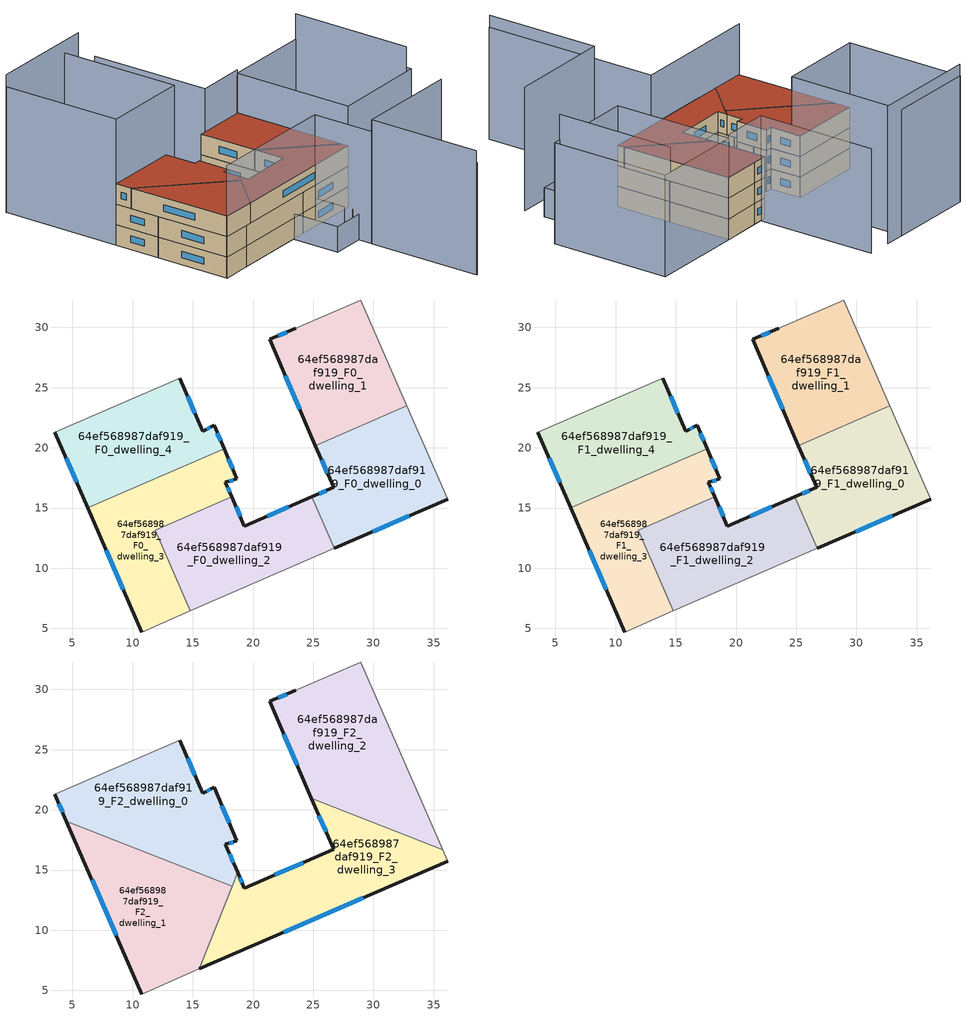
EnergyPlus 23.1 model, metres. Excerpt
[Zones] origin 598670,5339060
64ef568987daf919_F0_dwelling_0
 floor ground (EU_floor_Construction): 32.78,23.49 36.16,15.74 26.75,11.65 24.89,15.93 26.69,16.72 25.18,20.19 z0
 wall outside (EU_wall_Construction): 25.18,20.19 26.69,16.72 24.89,15.93 / 26.75,11.65 36.16,15.74 z0:3
 wall adiabatic (EU_wall_Construction): 36.16,15.74 32.78,23.49 z0:3
 wall to 64ef568987daf919_F0_dwelling_2 (EU_wall_Construction): 24.89,15.93 26.75,11.65 z0:3
 wall to 64ef568987daf919_F0_dwelling_1 (EU_wall_Construction): 32.78,23.49 25.18,20.19 z0:3
 window (EU_Window_Construction): 26.08,16.45 25.5,16.2 / 25.69,19.01 26.18,17.9 / 29.95,13.04 32.96,14.35 z1.02:1.98
64ef568987daf919_F0_dwelling_1
 floor ground (EU_floor_Construction): 28.95,32.28 32.78,23.49 25.18,20.19 21.37,29 23.55,29.93 z0
 wall outside (EU_wall_Construction): 23.55,29.93 21.37,29 25.18,20.19 z0:3
 wall adiabatic (EU_wall_Construction): 32.78,23.49 28.95,32.28 23.55,29.93 z0:3
 window (EU_Window_Construction): 22.67,26.01 23.89,23.19 / 22.81,29.62 22.11,29.32 z1.02:1.98
64ef568987daf919_F0_dwelling_2
 floor ground (EU_floor_Construction): 24.89,15.93 26.75,11.65 14.77,6.45 11.86,13.15 18.23,15.92 19.28,13.49 z0
 wall outside (EU_wall_Construction): 24.89,15.93 19.28,13.49 18.23,15.92 z0:3
 wall adiabatic (EU_wall_Construction): 14.77,6.45 26.75,11.65 z0:3
 wall to 64ef568987daf919_F0_dwelling_3 (EU_wall_Construction): 18.23,15.92 11.86,13.15 14.77,6.45 z0:3
 window (EU_Window_Construction): 18.93,14.32 18.59,15.09 / 22.98,15.1 21.19,14.32 z1.02:1.98
64ef568987daf919_F0_dwelling_3
 floor ground (EU_floor_Construction): 17.59,19.93 18.67,17.41 17.71,17.12 18.23,15.92 11.86,13.15 14.77,6.45 10.76,4.7 6.27,15.01 z0
 wall outside (EU_wall_Construction): 18.23,15.92 17.71,17.12 18.67,17.41 17.59,19.93 / 6.27,15.01 10.76,4.7 z0:3
 wall adiabatic (EU_wall_Construction): 10.76,4.7 14.77,6.45 z0:3
 wall to 64ef568987daf919_F0_dwelling_4 (EU_wall_Construction): 17.59,19.93 6.27,15.01 z0:3
 window (EU_Window_Construction): 18.05,16.33 17.89,16.71 / 7.79,11.51 9.23,8.21 / 18.3,18.27 17.96,19.07 / 18.03,17.22 18.34,17.31 z1.02:1.98
64ef568987daf919_F0_dwelling_4
 floor ground (EU_floor_Construction): 13.91,25.77 15.82,21.39 16.76,21.88 17.59,19.93 6.27,15.01 3.54,21.27 z0
 wall outside (EU_wall_Construction): 17.59,19.93 16.76,21.88 15.82,21.39 13.91,25.77 / 3.54,21.27 6.27,15.01 z0:3
 wall adiabatic (EU_wall_Construction): 13.91,25.77 3.54,21.27 z0:3
 window (EU_Window_Construction): 16.44,21.71 16.14,21.56 / 17.31,20.59 17.04,21.21 / 4.47,19.14 5.34,17.14 / 15.17,22.88 14.56,24.28 z1.02:1.98
64ef568987daf919_F1_dwelling_0
 floor to 64ef568987daf919_F0_dwelling_0 (EU_floor_Construction): 32.78,23.49 36.16,15.74 26.75,11.65 24.89,15.93 26.69,16.72 25.18,20.19 z3
 wall outside (EU_wall_Construction): 25.18,20.19 26.69,16.72 24.89,15.93 / 26.75,11.65 36.16,15.74 z3:6
 wall adiabatic (EU_wall_Construction): 36.16,15.74 32.78,23.49 z3:6
 wall to 64ef568987daf919_F1_dwelling_2 (EU_wall_Construction): 24.89,15.93 26.75,11.65 z3:6
 wall to 64ef568987daf919_F1_dwelling_1 (EU_wall_Construction): 32.78,23.49 25.18,20.19 z3:6
 window (EU_Window_Construction): 26.08,16.45 25.5,16.2 / 25.69,19.01 26.18,17.9 / 29.95,13.04 32.96,14.35 z4.02:4.98
64ef568987daf919_F1_dwelling_1
 floor to 64ef568987daf919_F0_dwelling_1 (EU_floor_Construction): 28.95,32.28 32.78,23.49 25.18,20.19 21.37,29 23.55,29.93 z3
 wall outside (EU_wall_Construction): 23.55,29.93 21.37,29 25.18,20.19 z3:6
 wall adiabatic (EU_wall_Construction): 32.78,23.49 28.95,32.28 23.55,29.93 z3:6
 window (EU_Window_Construction): 22.67,26.01 23.89,23.19 / 22.81,29.62 22.11,29.32 z4.02:4.98
64ef568987daf919_F1_dwelling_2
 floor to 64ef568987daf919_F0_dwelling_2 (EU_floor_Construction): 24.89,15.93 26.75,11.65 14.77,6.45 11.86,13.15 18.23,15.92 19.28,13.49 z3
 wall outside (EU_wall_Construction): 24.89,15.93 19.28,13.49 18.23,15.92 z3:6
 wall adiabatic (EU_wall_Construction): 14.77,6.45 26.75,11.65 z3:6
 wall to 64ef568987daf919_F1_dwelling_3 (EU_wall_Construction): 18.23,15.92 11.86,13.15 14.77,6.45 z3:6
 window (EU_Window_Construction): 18.93,14.32 18.59,15.09 / 22.98,15.1 21.19,14.32 z4.02:4.98
64ef568987daf919_F1_dwelling_3
 floor to 64ef568987daf919_F0_dwelling_3 (EU_floor_Construction): 17.59,19.93 18.67,17.41 17.71,17.12 18.23,15.92 11.86,13.15 14.77,6.45 10.76,4.7 6.27,15.01 z3
 wall outside (EU_wall_Construction): 18.23,15.92 17.71,17.12 18.67,17.41 17.59,19.93 / 6.27,15.01 10.76,4.7 z3:6
 wall adiabatic (EU_wall_Construction): 10.76,4.7 14.77,6.45 z3:6
 wall to 64ef568987daf919_F1_dwelling_4 (EU_wall_Construction): 17.59,19.93 6.27,15.01 z3:6
 window (EU_Window_Construction): 18.05,16.33 17.89,16.71 / 7.79,11.51 9.23,8.21 / 18.3,18.27 17.96,19.07 / 18.03,17.22 18.34,17.31 z4.02:4.98
64ef568987daf919_F1_dwelling_4
 floor to 64ef568987daf919_F0_dwelling_4 (EU_floor_Construction): 13.91,25.77 15.82,21.39 16.76,21.88 17.59,19.93 6.27,15.01 3.54,21.27 z3
 wall outside (EU_wall_Construction): 17.59,19.93 16.76,21.88 15.82,21.39 13.91,25.77 / 3.54,21.27 6.27,15.01 z3:6
 wall adiabatic (EU_wall_Construction): 13.91,25.77 3.54,21.27 z3:6
 window (EU_Window_Construction): 16.44,21.71 16.14,21.56 / 17.31,20.59 17.04,21.21 / 4.47,19.14 5.34,17.14 / 15.17,22.88 14.56,24.28 z4.02:4.98
64ef568987daf919_F2_dwelling_0
 floor to 64ef568987daf919_F1_dwelling_2 (EU_floor_Construction): 18.23,15.92 18.71,14.8 18.25,13.64 15.49,14.73 z6
 floor to 64ef568987daf919_F1_dwelling_3 (EU_floor_Construction): 17.59,19.93 18.67,17.41 17.71,17.12 18.23,15.92 15.49,14.73 10.32,16.77 z6
 floor to 64ef568987daf919_F1_dwelling_4 (EU_floor_Construction): 13.91,25.77 15.82,21.39 16.76,21.88 17.59,19.93 10.32,16.77 4.5,19.06 3.54,21.27 z6
 wall outside (EU_wall_Construction): 18.71,14.8 17.71,17.12 18.67,17.41 16.76,21.88 15.82,21.39 13.91,25.77 / 3.54,21.27 4.5,19.06 z6:9
 wall adiabatic (EU_wall_Construction): 13.91,25.77 3.54,21.27 z6:9
 wall to 64ef568987daf919_F2_dwelling_1 (EU_wall_Construction): 4.5,19.06 18.25,13.64 z6:9
 wall to 64ef568987daf919_F2_dwelling_3 (EU_wall_Construction): 18.26,13.64 18.71,14.8 z6:9
 window (EU_Window_Construction): 16.44,21.71 16.14,21.56 / 18.02,18.93 17.41,20.36 / 18.03,17.22 18.34,17.31 / 18.37,15.59 18.05,16.33 / 3.87,20.52 4.17,19.82 / 15.17,22.88 14.56,24.28 z7.02:7.98
 roof outside (EU_roof_Construction): 18.25,13.64 18.71,14.8 17.71,17.12 18.67,17.41 16.76,21.88 15.82,21.39 13.91,25.77 3.54,21.27 4.5,19.06 z9
64ef568987daf919_F2_dwelling_1
 floor to 64ef568987daf919_F1_dwelling_2 (EU_floor_Construction): 18.25,13.64 15.55,6.79 14.77,6.45 11.86,13.15 15.49,14.73 z6
 floor to 64ef568987daf919_F1_dwelling_3 (EU_floor_Construction): 15.49,14.73 11.86,13.15 14.77,6.45 10.76,4.7 6.27,15.01 10.32,16.77 z6
 floor to 64ef568987daf919_F1_dwelling_4 (EU_floor_Construction): 10.32,16.77 6.27,15.01 4.5,19.06 z6
 wall outside (EU_wall_Construction): 4.5,19.06 10.76,4.7 z6:9
 wall adiabatic (EU_wall_Construction): 10.76,4.7 15.55,6.79 z6:9
 wall to 64ef568987daf919_F2_dwelling_3 (EU_wall_Construction): 15.55,6.79 18.25,13.64 z6:9
 window (EU_Window_Construction): 6.63,14.18 8.63,9.59 z7.02:7.98
 roof outside (EU_roof_Construction): 15.55,6.79 18.25,13.64 4.5,19.06 10.76,4.7 z9
64ef568987daf919_F2_dwelling_2
 floor to 64ef568987daf919_F1_dwelling_0 (EU_floor_Construction): 32.78,23.49 35.75,16.67 25.96,20.53 z6
 floor to 64ef568987daf919_F1_dwelling_1 (EU_floor_Construction): 28.95,32.28 32.78,23.49 25.96,20.53 24.85,20.97 21.37,29 23.55,29.93 z6
 wall outside (EU_wall_Construction): 23.55,29.93 21.37,29 24.85,20.97 z6:9
 wall adiabatic (EU_wall_Construction): 35.75,16.67 28.95,32.28 23.55,29.93 z6:9
 wall to 64ef568987daf919_F2_dwelling_3 (EU_wall_Construction): 24.85,20.97 35.75,16.67 z6:9
 window (EU_Window_Construction): 22.55,26.27 23.66,23.71 / 22.81,29.62 22.11,29.32 z7.02:7.98
 roof outside (EU_roof_Construction): 35.75,16.67 28.95,32.28 23.55,29.93 21.37,29 24.85,20.97 z9
64ef568987daf919_F2_dwelling_3
 floor to 64ef568987daf919_F1_dwelling_0 (EU_floor_Construction): 35.75,16.67 36.16,15.74 26.75,11.65 24.89,15.93 26.69,16.72 25.18,20.19 25.96,20.53 z6
 floor to 64ef568987daf919_F1_dwelling_1 (EU_floor_Construction): 25.96,20.53 25.18,20.19 24.85,20.97 z6
 floor to 64ef568987daf919_F1_dwelling_2 (EU_floor_Construction): 24.89,15.93 26.75,11.65 15.55,6.79 18.71,14.8 19.28,13.49 z6
 wall outside (EU_wall_Construction): 24.85,20.97 26.69,16.72 19.28,13.49 18.71,14.8 / 15.55,6.79 36.16,15.74 z6:9
 wall adiabatic (EU_wall_Construction): 36.16,15.74 35.75,16.67 z6:9
 window (EU_Window_Construction): 19.09,13.94 18.91,14.36 / 24.17,15.62 21.8,14.59 / 25.47,19.52 26.06,18.16 / 22.56,9.83 29.15,12.69 z7.02:7.98
 roof outside (EU_roof_Construction): 36.16,15.74 35.75,16.67 24.85,20.97 26.69,16.72 19.28,13.49 18.71,14.8 15.55,6.79 z9
shading: 10.67,4.68 29.18,12.69 / 29.18,12.69 39.68,-11.57 z0:16.4; 39.58,-11.51 32.79,4.14 / 32.79,4.14 47.4,10.47 z0:18.1; 27.59,4.24 24.75,10.78 / 24.75,10.78 29.18,12.7 / 29.18,12.7 32.02,6.16 / 32.02,6.16 27.59,4.24 z0:3.7; 29.17,12.7 43.66,19 / 43.66,19 46.12,13.33 / 46.12,13.33 31.62,7.04 / 31.62,7.04 29.17,12.7 z0:4.2; 36.17,15.72 28.96,32.28 / 28.96,32.28 42.26,38.07 / 42.26,38.07 49.47,21.51 / 49.47,21.51 36.17,15.72 z0:14.8; 3.54,21.27 -3.61,37.8 / -3.61,37.8 8.59,43.08 / 8.59,43.08 15.74,26.56 / 15.74,26.56 3.54,21.27 z0:18.4; 48.43,21.07 41.26,37.61 z0:18.5; 28.96,32.28 22.16,29.32 / 22.16,29.32 14.98,45.84 z0:15.3; 11.55,44.33 -3.6,37.77 z0:20.1
[Building]
EU S2 Campaign: North Axis=0; Terrain=City; Solar Distribution=FullExterior
[Site:Location]
Vienna: Latitude=48; Longitude=16.5; Time Zone=1; Elevation=183
[SizingPeriod:WeatherFileDays]
AnnualSizingPeriod: Begin Month=1; Begin Day of Month=1; End Month=12; End Day of Month=31; Day of Week for Start Day=Monday; Use Weather File Daylight Saving Period=No; Use Weather File Rain and Snow Indicators=No
[MATERIAL]
EU_InternalMass_Material: Roughness=MediumRough; Thickness=0.1; Conductivity=1; Density=1800; Specific Heat=900; Thermal Absorptance=0.9; Solar Absorptance=0.7; Visible Absorptance=0.7
[MATERIAL:NOMASS] Roughness=MediumRough; Thermal Absorptance=0.9; Solar Absorptance=0.7; Visible Absorptance=0.7
Name | Thermal Resistance
EU_wall_NoMass | 0.942466
EU_roof_NoMass | 0.551687
EU_floor_NoMass | 0.66527
[WINDOWMATERIAL:SIMPLEGLAZINGSYSTEM]
EU_Window_SimpleGlazing: UFactor=2.03367; Solar Heat Gain Coefficient=0.65; Visible Transmittance=0.65
[CONSTRUCTION]
EU_wall_Construction: EU_wall_NoMass
EU_roof_Construction: EU_roof_NoMass
EU_floor_Construction: EU_floor_NoMass
EU_Window_Construction: EU_Window_SimpleGlazing
EU_InternalMass_Construction: EU_InternalMass_Material
[ZONE] Type=1; Multiplier=1; Ceiling Height=autocalculate; Floor Area=autocalculate; Part of Total Floor Area=Yes
Name | Volume
64ef568987daf919_F0_dwelling_0; 64ef568987daf919_F0_dwelling_2 | 237.956
64ef568987daf919_F1_dwelling_0 | 237.959
64ef568987daf919_F2_dwelling_0 | 286.225
64ef568987daf919_F0_dwelling_1; 64ef568987daf919_F1_dwelling_1 | 237.927
64ef568987daf919_F2_dwelling_1 | 286.223
64ef568987daf919_F1_dwelling_2 | 237.957
64ef568987daf919_F2_dwelling_2 | 319.813
64ef568987daf919_F0_dwelling_3; 64ef568987daf919_F1_dwelling_3 | 237.929
64ef568987daf919_F2_dwelling_3 | 297.403
64ef568987daf919_F0_dwelling_4 | 237.946
64ef568987daf919_F1_dwelling_4 | 237.944
[INTERNALMASS] Construction=EU_InternalMass_Construction
Name | Zone or ZoneList | Surface Area
64ef568987daf919_F0_dwelling_0_EU_InternalMass | 64ef568987daf919_F0_dwelling_0 | 79.3177
64ef568987daf919_F0_dwelling_1_EU_InternalMass | 64ef568987daf919_F0_dwelling_1 | 79.3091
64ef568987daf919_F0_dwelling_2_EU_InternalMass | 64ef568987daf919_F0_dwelling_2 | 79.3174
64ef568987daf919_F0_dwelling_3_EU_InternalMass | 64ef568987daf919_F0_dwelling_3 | 79.3097
64ef568987daf919_F0_dwelling_4_EU_InternalMass | 64ef568987daf919_F0_dwelling_4 | 79.3142
64ef568987daf919_F1_dwelling_0_EU_InternalMass | 64ef568987daf919_F1_dwelling_0 | 79.3177
64ef568987daf919_F1_dwelling_1_EU_InternalMass | 64ef568987daf919_F1_dwelling_1 | 79.3091
64ef568987daf919_F1_dwelling_2_EU_InternalMass | 64ef568987daf919_F1_dwelling_2 | 79.3174
64ef568987daf919_F1_dwelling_3_EU_InternalMass | 64ef568987daf919_F1_dwelling_3 | 79.3097
64ef568987daf919_F1_dwelling_4_EU_InternalMass | 64ef568987daf919_F1_dwelling_4 | 79.3142
64ef568987daf919_F2_dwelling_0_EU_InternalMass | 64ef568987daf919_F2_dwelling_0 | 95.409
64ef568987daf919_F2_dwelling_1_EU_InternalMass | 64ef568987daf919_F2_dwelling_1 | 95.4088
64ef568987daf919_F2_dwelling_2_EU_InternalMass | 64ef568987daf919_F2_dwelling_2 | 106.605
64ef568987daf919_F2_dwelling_3_EU_InternalMass | 64ef568987daf919_F2_dwelling_3 | 99.1342
[OTHEREQUIPMENT] Fuel Type=Electricity; Design Level Calculation Method=Watts/Area; Power per Zone Floor Area=1; Fraction Latent=0; Fraction Radiant=0; Fraction Lost=0; Carbon Dioxide Generation Rate=0; EndUse Subcategory=EU_Step8_InternalGains
Name | Zone or ZoneList or Space or SpaceList | Schedule
EU_Step8_InternalGain_64ef568987daf919_F0_dwelling_0_f000 | 64ef568987daf919_F0_dwelling_0 | EU_Step8_GainSchedule_64ef568987daf919_F0_dwelling_0_f000
EU_Step8_InternalGain_64ef568987daf919_F0_dwelling_1_f000 | 64ef568987daf919_F0_dwelling_1 | EU_Step8_GainSchedule_64ef568987daf919_F0_dwelling_1_f000
EU_Step8_InternalGain_64ef568987daf919_F0_dwelling_2_f000 | 64ef568987daf919_F0_dwelling_2 | EU_Step8_GainSchedule_64ef568987daf919_F0_dwelling_2_f000
EU_Step8_InternalGain_64ef568987daf919_F0_dwelling_3_f000 | 64ef568987daf919_F0_dwelling_3 | EU_Step8_GainSchedule_64ef568987daf919_F0_dwelling_3_f000
EU_Step8_InternalGain_64ef568987daf919_F0_dwelling_4_f000 | 64ef568987daf919_F0_dwelling_4 | EU_Step8_GainSchedule_64ef568987daf919_F0_dwelling_4_f000
EU_Step8_InternalGain_64ef568987daf919_F1_dwelling_0_f000 | 64ef568987daf919_F1_dwelling_0 | EU_Step8_GainSchedule_64ef568987daf919_F1_dwelling_0_f000
EU_Step8_InternalGain_64ef568987daf919_F1_dwelling_1_f000 | 64ef568987daf919_F1_dwelling_1 | EU_Step8_GainSchedule_64ef568987daf919_F1_dwelling_1_f000
EU_Step8_InternalGain_64ef568987daf919_F1_dwelling_2_f000 | 64ef568987daf919_F1_dwelling_2 | EU_Step8_GainSchedule_64ef568987daf919_F1_dwelling_2_f000
EU_Step8_InternalGain_64ef568987daf919_F1_dwelling_3_f000 | 64ef568987daf919_F1_dwelling_3 | EU_Step8_GainSchedule_64ef568987daf919_F1_dwelling_3_f000
EU_Step8_InternalGain_64ef568987daf919_F1_dwelling_4_f000 | 64ef568987daf919_F1_dwelling_4 | EU_Step8_GainSchedule_64ef568987daf919_F1_dwelling_4_f000
EU_Step8_InternalGain_64ef568987daf919_F2_dwelling_0_f000 | 64ef568987daf919_F2_dwelling_0 | EU_Step8_GainSchedule_64ef568987daf919_F2_dwelling_0_f000
EU_Step8_InternalGain_64ef568987daf919_F2_dwelling_1_f000 | 64ef568987daf919_F2_dwelling_1 | EU_Step8_GainSchedule_64ef568987daf919_F2_dwelling_1_f000
EU_Step8_InternalGain_64ef568987daf919_F2_dwelling_2_f000 | 64ef568987daf919_F2_dwelling_2 | EU_Step8_GainSchedule_64ef568987daf919_F2_dwelling_2_f000
EU_Step8_InternalGain_64ef568987daf919_F2_dwelling_3_f000 | 64ef568987daf919_F2_dwelling_3 | EU_Step8_GainSchedule_64ef568987daf919_F2_dwelling_3_f000
[ZONEVENTILATION:DESIGNFLOWRATE] Schedule=EU_AlwaysOn; Design Flow Rate Calculation Method=AirChanges/Hour; Air Changes per Hour=0.530523; Ventilation Type=Natural; Fan Pressure Rise=0; Fan Total Efficiency=1; Constant Term Coefficient=1; Temperature Term Coefficient=0; Velocity Term Coefficient=0; Velocity Squared Term Coefficient=0; Minimum Indoor Temperature=-100; Maximum Indoor Temperature=100; Delta Temperature=-100; Minimum Outdoor Temperature=-100; Maximum Outdoor Temperature=100; Maximum Wind Speed=40
Name | Zone or ZoneList or Space or SpaceList
EU_ConstantAir_64ef568987daf919_F0_dwelling_0 | 64ef568987daf919_F0_dwelling_0
EU_ConstantAir_64ef568987daf919_F0_dwelling_1 | 64ef568987daf919_F0_dwelling_1
EU_ConstantAir_64ef568987daf919_F0_dwelling_2 | 64ef568987daf919_F0_dwelling_2
EU_ConstantAir_64ef568987daf919_F0_dwelling_3 | 64ef568987daf919_F0_dwelling_3
EU_ConstantAir_64ef568987daf919_F0_dwelling_4 | 64ef568987daf919_F0_dwelling_4
EU_ConstantAir_64ef568987daf919_F1_dwelling_0 | 64ef568987daf919_F1_dwelling_0
EU_ConstantAir_64ef568987daf919_F1_dwelling_1 | 64ef568987daf919_F1_dwelling_1
EU_ConstantAir_64ef568987daf919_F1_dwelling_2 | 64ef568987daf919_F1_dwelling_2
EU_ConstantAir_64ef568987daf919_F1_dwelling_3 | 64ef568987daf919_F1_dwelling_3
EU_ConstantAir_64ef568987daf919_F1_dwelling_4 | 64ef568987daf919_F1_dwelling_4
EU_ConstantAir_64ef568987daf919_F2_dwelling_0 | 64ef568987daf919_F2_dwelling_0
EU_ConstantAir_64ef568987daf919_F2_dwelling_1 | 64ef568987daf919_F2_dwelling_1
EU_ConstantAir_64ef568987daf919_F2_dwelling_2 | 64ef568987daf919_F2_dwelling_2
EU_ConstantAir_64ef568987daf919_F2_dwelling_3 | 64ef568987daf919_F2_dwelling_3
[HVACTEMPLATE:THERMOSTAT] Constant Heating Setpoint=20; Constant Cooling Setpoint=50
EU_HeatOnly_64ef568987daf919_F0_dwelling_0; EU_HeatOnly_64ef568987daf919_F0_dwelling_1; EU_HeatOnly_64ef568987daf919_F0_dwelling_2; EU_HeatOnly_64ef568987daf919_F0_dwelling_3; EU_HeatOnly_64ef568987daf919_F0_dwelling_4; EU_HeatOnly_64ef568987daf919_F1_dwelling_0; EU_HeatOnly_64ef568987daf919_F1_dwelling_1; EU_HeatOnly_64ef568987daf919_F1_dwelling_2; EU_HeatOnly_64ef568987daf919_F1_dwelling_3; EU_HeatOnly_64ef568987daf919_F1_dwelling_4; EU_HeatOnly_64ef568987daf919_F2_dwelling_0; EU_HeatOnly_64ef568987daf919_F2_dwelling_1; EU_HeatOnly_64ef568987daf919_F2_dwelling_2; EU_HeatOnly_64ef568987daf919_F2_dwelling_3
[HVACTEMPLATE:ZONE:IDEALLOADSAIRSYSTEM] System Availability Schedule=EU_AlwaysOn; Maximum Heating Supply Air Temperature=50; Minimum Cooling Supply Air Temperature=13; Maximum Heating Supply Air Humidity Ratio=0.0156; Minimum Cooling Supply Air Humidity Ratio=0.0077; Heating Limit=NoLimit; Cooling Limit=NoLimit; Heating Availability Schedule=EU_AlwaysOn; Cooling Availability Schedule=EU_CoolingOff; Dehumidification Control Type=ConstantSensibleHeatRatio; Cooling Sensible Heat Ratio=0.7; Dehumidification Setpoint=60; Humidification Control Type=None; Humidification Setpoint=30; Outdoor Air Method=None; Outdoor Air Flow Rate per Person=0.00944; Outdoor Air Flow Rate per Zone Floor Area=0; Outdoor Air Flow Rate per Zone=0; Demand Controlled Ventilation Type=None; Outdoor Air Economizer Type=NoEconomizer; Heat Recovery Type=None; Sensible Heat Recovery Effectiveness=0.7; Latent Heat Recovery Effectiveness=0.65
Name | Template Thermostat
64ef568987daf919_F0_dwelling_0 | EU_HeatOnly_64ef568987daf919_F0_dwelling_0
64ef568987daf919_F0_dwelling_1 | EU_HeatOnly_64ef568987daf919_F0_dwelling_1
64ef568987daf919_F0_dwelling_2 | EU_HeatOnly_64ef568987daf919_F0_dwelling_2
64ef568987daf919_F0_dwelling_3 | EU_HeatOnly_64ef568987daf919_F0_dwelling_3
64ef568987daf919_F0_dwelling_4 | EU_HeatOnly_64ef568987daf919_F0_dwelling_4
64ef568987daf919_F1_dwelling_0 | EU_HeatOnly_64ef568987daf919_F1_dwelling_0
64ef568987daf919_F1_dwelling_1 | EU_HeatOnly_64ef568987daf919_F1_dwelling_1
64ef568987daf919_F1_dwelling_2 | EU_HeatOnly_64ef568987daf919_F1_dwelling_2
64ef568987daf919_F1_dwelling_3 | EU_HeatOnly_64ef568987daf919_F1_dwelling_3
64ef568987daf919_F1_dwelling_4 | EU_HeatOnly_64ef568987daf919_F1_dwelling_4
64ef568987daf919_F2_dwelling_0 | EU_HeatOnly_64ef568987daf919_F2_dwelling_0
64ef568987daf919_F2_dwelling_1 | EU_HeatOnly_64ef568987daf919_F2_dwelling_1
64ef568987daf919_F2_dwelling_2 | EU_HeatOnly_64ef568987daf919_F2_dwelling_2
64ef568987daf919_F2_dwelling_3 | EU_HeatOnly_64ef568987daf919_F2_dwelling_3
[SIZING:ZONE] Zone Cooling Design Supply Air Temperature Input Method=SupplyAirTemperature; Zone Cooling Design Supply Air Temperature=13; Zone Heating Design Supply Air Temperature Input Method=SupplyAirTemperature; Zone Heating Design Supply Air Temperature=50; Zone Cooling Design Supply Air Humidity Ratio=0.008; Zone Heating Design Supply Air Humidity Ratio=0.008; Cooling Design Air Flow Method=DesignDay; Cooling Design Air Flow Rate=0; Cooling Minimum Air Flow per Zone Floor Area=0.000762; Cooling Minimum Air Flow=0; Cooling Minimum Air Flow Fraction=0.2; Heating Design Air Flow Method=DesignDay; Heating Design Air Flow Rate=0; Heating Maximum Air Flow per Zone Floor Area=0.002032; Heating Maximum Air Flow=0.141576; Heating Maximum Air Flow Fraction=0.3; Account for Dedicated Outdoor Air System=No; Dedicated Outdoor Air System Control Strategy=NeutralSupplyAir; Dedicated Outdoor Air Low Setpoint Temperature for Design=autosize; Dedicated Outdoor Air High Setpoint Temperature for Design=autosize; Zone Load Sizing Method=Sensible Load Only No Latent Load; Zone Latent Cooling Design Supply Air Humidity Ratio Input Method=HumidityRatioDifference; Zone Cooling Design Supply Air Humidity Ratio Difference=0.005; Zone Latent Heating Design Supply Air Humidity Ratio Input Method=HumidityRatioDifference; Zone Humidification Design Supply Air Humidity Ratio Difference=0.005
64ef568987daf919_F0_dwelling_0; 64ef568987daf919_F0_dwelling_1; 64ef568987daf919_F0_dwelling_2; 64ef568987daf919_F0_dwelling_3; 64ef568987daf919_F0_dwelling_4; 64ef568987daf919_F1_dwelling_0; 64ef568987daf919_F1_dwelling_1; 64ef568987daf919_F1_dwelling_2; 64ef568987daf919_F1_dwelling_3; 64ef568987daf919_F1_dwelling_4; 64ef568987daf919_F2_dwelling_0; 64ef568987daf919_F2_dwelling_1; 64ef568987daf919_F2_dwelling_2; 64ef568987daf919_F2_dwelling_3
[SCHEDULE:CONSTANT]
Name | Hourly Value
EU_AlwaysOn | 1
EU_CoolingOff | 0
[SCHEDULE:FILE] Column Number=1; Rows to Skip at Top=0; Number of Hours of Data=8760; Column Separator=Comma; Interpolate to Timestep=No; Minutes per Item=60; Adjust Schedule for Daylight Savings=Yes
Name | File
EU_Step8_GainSchedule_64ef568987daf919_F0_dwelling_0_f000 | ../../schedules/64ef568987daf919/64ef568987daf919_F0_dwelling_0_f000_gain.csv
EU_Step8_GainSchedule_64ef568987daf919_F0_dwelling_1_f000 | ../../schedules/64ef568987daf919/64ef568987daf919_F0_dwelling_1_f000_gain.csv
EU_Step8_GainSchedule_64ef568987daf919_F0_dwelling_2_f000 | ../../schedules/64ef568987daf919/64ef568987daf919_F0_dwelling_2_f000_gain.csv
EU_Step8_GainSchedule_64ef568987daf919_F0_dwelling_3_f000 | ../../schedules/64ef568987daf919/64ef568987daf919_F0_dwelling_3_f000_gain.csv
EU_Step8_GainSchedule_64ef568987daf919_F0_dwelling_4_f000 | ../../schedules/64ef568987daf919/64ef568987daf919_F0_dwelling_4_f000_gain.csv
EU_Step8_GainSchedule_64ef568987daf919_F1_dwelling_0_f000 | ../../schedules/64ef568987daf919/64ef568987daf919_F1_dwelling_0_f000_gain.csv
EU_Step8_GainSchedule_64ef568987daf919_F1_dwelling_1_f000 | ../../schedules/64ef568987daf919/64ef568987daf919_F1_dwelling_1_f000_gain.csv
EU_Step8_GainSchedule_64ef568987daf919_F1_dwelling_2_f000 | ../../schedules/64ef568987daf919/64ef568987daf919_F1_dwelling_2_f000_gain.csv
EU_Step8_GainSchedule_64ef568987daf919_F1_dwelling_3_f000 | ../../schedules/64ef568987daf919/64ef568987daf919_F1_dwelling_3_f000_gain.csv
EU_Step8_GainSchedule_64ef568987daf919_F1_dwelling_4_f000 | ../../schedules/64ef568987daf919/64ef568987daf919_F1_dwelling_4_f000_gain.csv
EU_Step8_GainSchedule_64ef568987daf919_F2_dwelling_0_f000 | ../../schedules/64ef568987daf919/64ef568987daf919_F2_dwelling_0_f000_gain.csv
EU_Step8_GainSchedule_64ef568987daf919_F2_dwelling_1_f000 | ../../schedules/64ef568987daf919/64ef568987daf919_F2_dwelling_1_f000_gain.csv
EU_Step8_GainSchedule_64ef568987daf919_F2_dwelling_2_f000 | ../../schedules/64ef568987daf919/64ef568987daf919_F2_dwelling_2_f000_gain.csv
EU_Step8_GainSchedule_64ef568987daf919_F2_dwelling_3_f000 | ../../schedules/64ef568987daf919/64ef568987daf919_F2_dwelling_3_f000_gain.csv
